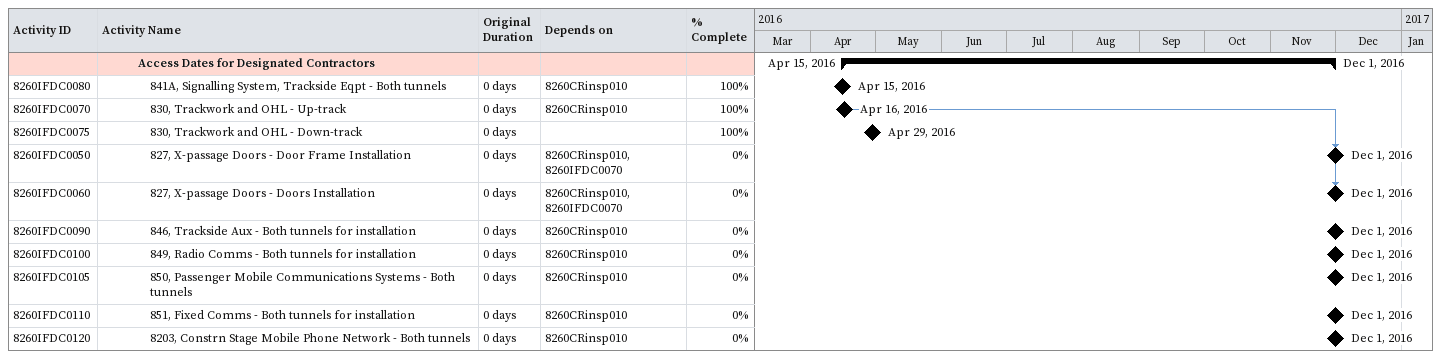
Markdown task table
| ID | Level | Task | Original duration | Start | Finish | Predecessors | % complete |
|---|---|---|---|---|---|---|---|
|  | 4 | **Access Dates for Designated Contractors** |  | 2016-04-15 | 2016-12-01 |  |  |
| 8260IFDC0080 | 5 | 841A, Signalling System, Trackside Eqpt - Both tunnels | 0d | 2016-04-15 | 2016-04-15 | 8260CRinsp010 | 100 |
| 8260IFDC0070 | 5 | 830, Trackwork and OHL - Up-track | 0d | 2016-04-16 | 2016-04-16 | 8260CRinsp010 | 100 |
| 8260IFDC0075 | 5 | 830, Trackwork and OHL - Down-track | 0d | 2016-04-29 | 2016-04-29 |  | 100 |
| 8260IFDC0050 | 5 | 827, X-passage Doors - Door Frame Installation | 0d | 2016-12-01 | 2016-12-01 | 8260CRinsp010, 8260IFDC0070 | 0 |
| 8260IFDC0060 | 5 | 827, X-passage Doors - Doors Installation | 0d | 2016-12-01 | 2016-12-01 | 8260CRinsp010, 8260IFDC0070 | 0 |
| 8260IFDC0090 | 5 | 846, Trackside Aux - Both tunnels for installation | 0d | 2016-12-01 | 2016-12-01 | 8260CRinsp010 | 0 |
| 8260IFDC0100 | 5 | 849, Radio Comms - Both tunnels for installation | 0d | 2016-12-01 | 2016-12-01 | 8260CRinsp010 | 0 |
| 8260IFDC0105 | 5 | 850, Passenger Mobile Communications Systems - Both tunnels | 0d | 2016-12-01 | 2016-12-01 | 8260CRinsp010 | 0 |
| 8260IFDC0110 | 5 | 851, Fixed Comms - Both tunnels for installation | 0d | 2016-12-01 | 2016-12-01 | 8260CRinsp010 | 0 |
| 8260IFDC0120 | 5 | 8203, Constrn Stage Mobile Phone Network - Both tunnels | 0d | 2016-12-01 | 2016-12-01 | 8260CRinsp010 | 0 |
